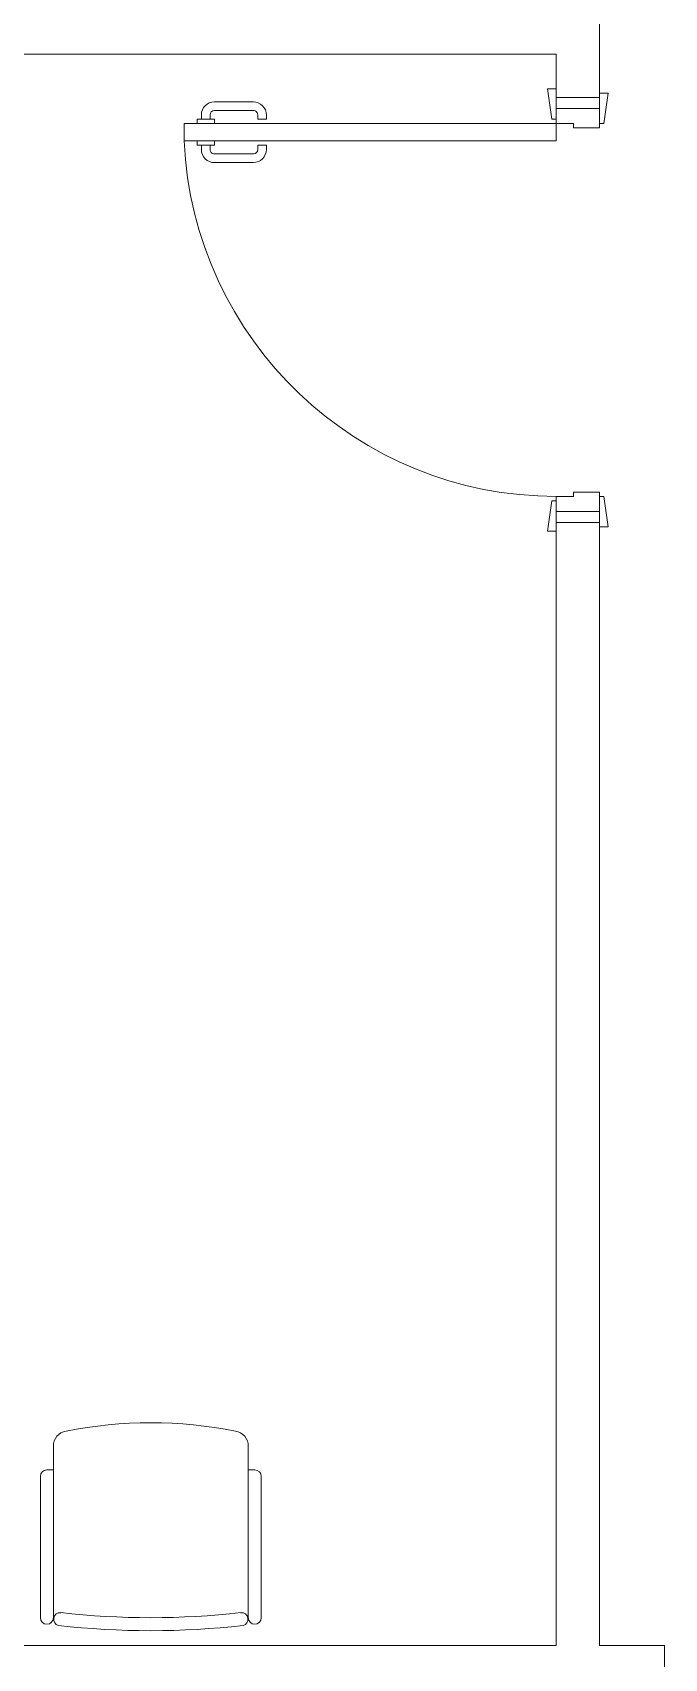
# Model space of a CAD drawing. Extents: x -234346 to 58427, y -132654 to -82394.
# Drawn here: x -138468 to -137009, y -113043 to -109293 of the extents above; entities that cross this region are included whole.
import ezdxf

# ---------------------------------------------------------------- set-up
doc = ezdxf.new("R2010")
doc.units = 0
doc.header["$LTSCALE"] = 8
for name, color, linetype, lineweight in [('72_EGR_EQP_TAG', 9, 'Continuous', 5), ('LOADING', 9, 'Continuous', 5), ('Walls', 9, 'Continuous', 5), ('Wooden Joinery', 9, 'Continuous', 5)]:
    doc.layers.add(name, color=color, linetype=linetype, lineweight=lineweight)

# ---------------------------------------------------------------- blocks, each defined once
blk = doc.blocks.new('A$C72370EFE')
at = {"layer": 'Wooden Joinery'}
for p, q in [((-0.01, -0.03), (-0.01, -0.07)), ((0, -0.03), (-0.01, -0.03)), ((0.04, -0.03), (0.05, -0.03)), ((0.05, -0.03), (0.05, -0.07)), ((-0.05, -0.07), (-0.05, -0.16)), ((-0.03, -0.07), (-0.03, -0.16)), ((-0.01, -0.04), (-0.02, -0.04)), ((-0.01, -0.06), (-0.02, -0.06)), ((0, -0.07), (-0.01, -0.07)), ((0.04, -0.07), (0.05, -0.07)), ((0.05, -0.04), (0.06, -0.04)), ((0.05, -0.06), (0.06, -0.06)), ((0.07, -0.07), (0.07, -0.16)), ((0.09, -0.07), (0.09, -0.16)), ((-0.01, -0.17), (-0.02, -0.17)), ((-0.01, -0.17), (-0.01, -0.19)), ((0.05, -0.17), (0.06, -0.17)), ((0.05, -0.17), (0.05, -0.19)), ((-0.01, -0.19), (-0.02, -0.19)), ((0.05, -0.19), (0.06, -0.19))]:
    blk.add_line(p, q, dxfattribs=at)
for centre, radius, start, end in [((-0.02, -0.07), 0.03, 90, 180), ((-0.02, -0.07), 0.01, 90, 180), ((0.06, -0.07), 0.03, 0, 90), ((0.06, -0.07), 0.01, 0, 90), ((-0.02, -0.16), 0.03, 180, 270), ((-0.02, -0.16), 0.01, 180, 270), ((0.06, -0.16), 0.01, 270, 0), ((0.06, -0.16), 0.03, 270, 0)]:
    blk.add_arc(centre, radius, start, end, dxfattribs=at)
blk = doc.blocks.new('A$C5DAD61B4')
at = {"layer": 'Wooden Joinery'}
for points in [[(80, 959.1), (80, 969.1), (10, 979.1), (10, 959.1)], [(940, 959.1), (940, 969.1), (1010, 979.1), (1010, 959.1)], [(70, 859.1), (70, 849.1), (0, 839.1), (0, 859.1)], [(120, 859.1), (120, 0), (80, 0), (80, 859.1)], [(950, 859.1), (950, 849.1), (1020, 839.1), (1020, 859.1)]]:
    blk.add_lwpolyline(points, close=True, dxfattribs=at)
for points in [[(45, 859.1), (45, 959.1), (20, 959.1), (20, 859.1), (45, 859.1)], [(45, 859.1), (80, 859.1), (80, 899.1), (90, 899.1), (90, 959.1), (45, 959.1), (45, 859.1)], [(975, 859.1), (940, 859.1), (940, 899.1), (930, 899.1), (930, 959.1), (975, 959.1), (975, 859.1)], [(975, 859.1), (975, 959.1), (1000, 959.1), (1000, 859.1), (975, 859.1)]]:
    blk.add_lwpolyline(points, dxfattribs=at)
blk.add_arc((80, 859.1), 860, 272.666, 0, dxfattribs=at)
at = {"layer": 'Wooden Joinery', "xscale": 999.9999999998854, "yscale": 999.9999999998854, "zscale": 999.9999999998854, "rotation": 180}
blk.add_blockref('A$C72370EFE', (120, 0), dxfattribs=at)
blk = doc.blocks.new('GF21016-P')
at = {"layer": 'LOADING', "extrusion": (-1.24384e-09, -1.20261e-09, -1)}
for p, q in [((0.0128, 0.0179), (0.0128, 0.4136)), ((0.4628, 0.0179), (0.4628, 0.4136)), ((-0.0172, 0.0179), (-0.0172, 0.3435)), ((-0.0022, 0.3585), (0.0128, 0.3585)), ((0.4778, 0.3585), (0.4628, 0.3585)), ((0.4928, 0.0179), (0.4928, 0.3435)), ((0.4778, 0.0029), (0.4778, 0.0029))]:
    blk.add_line(p, q, dxfattribs=at)
for centre, radius, start, end in [((-0.2378, -0.5362), 1.0036, 78.7568, 101.2432), ((-0.0478, 0.4136), 0.035, 0, 80.6557), ((-0.4278, 0.4136), 0.035, 99.3443, 180), ((0.0022, 0.3435), 0.015, 0, 90), ((-0.4778, 0.3435), 0.015, 90, 180), ((0.0022, 0.0179), 0.015, 270, 0), ((0.0022, 0.0179), 0.015, 180, 270), ((-0.0284, 0.0145), 0.015, 284.3864, 95.5209), ((-0.2378, 1.8734), 1.8855, 263.5119, 276.4881), ((-0.2378, 1.8928), 1.8749, 263.6341, 276.3659), ((-0.4471, 0.0145), 0.015, 84.4791, 255.6136), ((-0.4778, 0.0179), 0.015, 270, 0), ((-0.4778, 0.0179), 0.015, 180, 270)]:
    blk.add_arc(centre, radius, start, end, dxfattribs=at)
blk = doc.blocks.new('GF1')
at = {"layer": 'Walls', "color": 9}
for p, q in [((-137159.4, -109442.6), (-137159.4, -105742.6)), ((-140899.4, -109342.6), (-137259.4, -109342.6)), ((-137259.4, -109442.6), (-137259.4, -109342.6)), ((-137259.4, -109442.6), (-137159.4, -109442.6)), ((-137259.4, -110422.6), (-137159.4, -110422.6)), ((-137259.4, -113012.6), (-137259.4, -110422.6)), ((-137159.4, -113012.6), (-137159.4, -110422.6)), ((-137259.4, -113012.6), (-140899.4, -113012.6)), ((-137159.4, -113012.6), (-137009.4, -113012.6)), ((-137009.4, -113012.6), (-137009.4, -113112.6))]:
    blk.add_line(p, q, dxfattribs=at)
at = {"layer": 'LOADING', "color": 9, "extrusion": (2.67577e-11, 8.17196e-07, -1), "xscale": 1000, "yscale": 1000, "zscale": 1000, "rotation": 359.9999748871168}
blk.add_blockref('GF21016-P', (137957.3, -112966.4, -0.1), dxfattribs=at)
at = {"layer": 'Wooden Joinery', "color": 9, "rotation": 270}
blk.add_blockref('A$C5DAD61B4', (-138118.4, -109422.6), dxfattribs=at)

msp = doc.modelspace()

# ---------------------------------------------------------------- block references
at = {"layer": '72_EGR_EQP_TAG'}
msp.add_blockref('GF1', (0, 0), dxfattribs=at)

doc.saveas('drawing.dxf')
